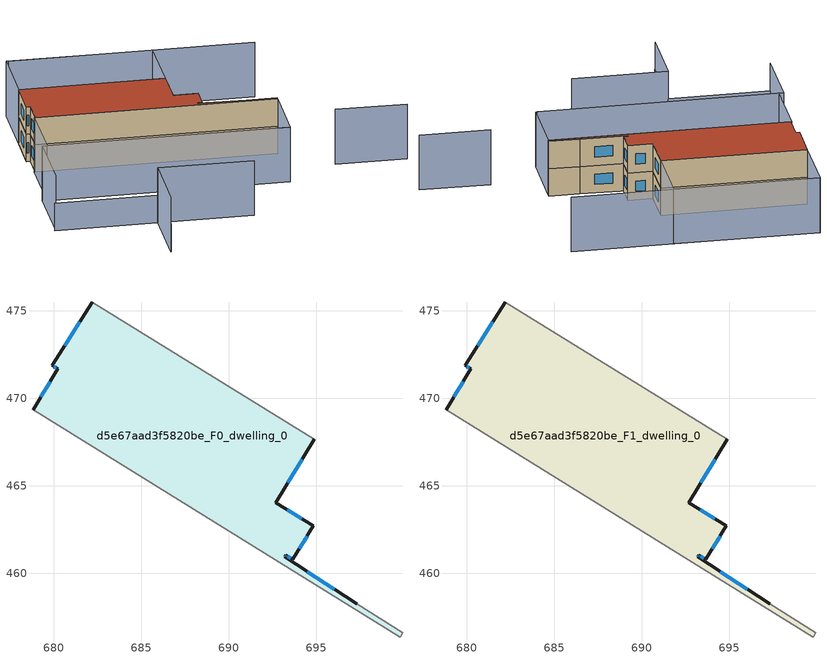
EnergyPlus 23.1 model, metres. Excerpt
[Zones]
d5e67aad3f5820be_F0_dwelling_0
 floor ground (EU_floor_Construction): 694.88,467.64 692.67,464.03 694.84,462.7 693.66,460.78 693.26,461.03 693.19,460.92 697.32,458.24 699.95,456.58 699.8,456.35 678.82,469.35 680.23,471.67 679.9,471.87 682.21,475.49 z0
 wall outside (EU_wall_Construction): 697.32,458.24 693.19,460.92 693.26,461.03 693.66,460.78 694.84,462.7 692.67,464.03 694.88,467.64 / 682.21,475.49 679.9,471.87 680.23,471.67 678.82,469.35 z0:3
 wall adiabatic (EU_wall_Construction): 678.82,469.35 699.8,456.35 699.95,456.58 697.32,458.24 / 694.88,467.64 682.21,475.49 z0:3
 window (EU_Window_Construction): 694.16,463.11 693.35,463.61 / 694.03,461.38 694.47,462.1 / 693.38,460.95 693.53,460.86 / 693.21,460.96 693.24,460.99 / 696.03,459.08 694.48,460.09 / 679.79,470.94 679.26,470.07 / 680.01,471.81 680.13,471.73 / 681.49,474.36 680.62,473 / 693.36,465.15 694.19,466.52 z0.93:2.07
d5e67aad3f5820be_F1_dwelling_0
 floor to d5e67aad3f5820be_F0_dwelling_0 (EU_floor_Construction): 694.88,467.64 692.67,464.03 694.84,462.7 693.66,460.78 693.25,461.03 693.19,460.92 697.32,458.24 699.95,456.58 699.8,456.35 678.82,469.35 680.23,471.67 679.9,471.87 682.21,475.49 z3
 wall outside (EU_wall_Construction): 697.32,458.24 693.19,460.92 693.26,461.03 693.66,460.78 694.84,462.7 692.67,464.03 694.88,467.64 / 682.21,475.49 679.9,471.87 680.23,471.67 678.82,469.35 z3:6
 wall adiabatic (EU_wall_Construction): 678.82,469.35 699.8,456.35 699.95,456.58 697.32,458.24 / 694.88,467.64 682.21,475.49 z3:6
 window (EU_Window_Construction): 694.16,463.11 693.35,463.61 / 694.03,461.38 694.47,462.1 / 693.38,460.95 693.53,460.86 / 693.21,460.96 693.24,460.99 / 696.03,459.08 694.48,460.09 / 679.79,470.94 679.26,470.07 / 680.01,471.81 680.13,471.73 / 681.49,474.36 680.62,473 / 693.36,465.15 694.19,466.52 z3.93:5.07
 roof outside (EU_roof_Construction): 699.8,456.35 699.95,456.58 697.32,458.24 693.19,460.92 693.26,461.03 693.66,460.78 694.84,462.7 692.67,464.03 694.88,467.64 682.21,475.49 679.9,471.87 680.23,471.67 678.82,469.35 z6
shading: 670.67,457.54 679.6,452.01 / 679.6,452.01 675.79,445.86 z0:3; 702.34,450.58 708.54,446.69 / 675.79,445.87 679.6,452.02 / 679.6,452.02 687.95,446.84 / 670.75,457.5 674.6,463.71 / 674.6,463.71 695.95,450.49 / 707.46,468.09 686.13,481.31 / 678.74,469.4 699.8,456.35 / 699.8,456.35 696.11,450.39 / 696.11,450.39 675.05,463.44 / 675.05,463.44 678.74,469.4 / 694.88,467.64 682.21,475.49 / 682.21,475.49 685.9,481.45 / 685.9,481.45 698.57,473.6 / 698.57,473.6 694.88,467.64 z0:6
[Building]
EU S2 Campaign: North Axis=0; Terrain=City; Solar Distribution=FullExterior
[Site:Location]
Montreal-Trudeau.Intl.AP: Latitude=45.4667; Longitude=-73.75; Time Zone=-5; Elevation=36
[SizingPeriod:WeatherFileDays]
AnnualSizingPeriod: Begin Month=1; Begin Day of Month=1; End Month=12; End Day of Month=31; Day of Week for Start Day=Monday; Use Weather File Daylight Saving Period=No; Use Weather File Rain and Snow Indicators=No
[MATERIAL]
EU_InternalMass_Material: Roughness=MediumRough; Thickness=0.1; Conductivity=1; Density=1800; Specific Heat=900; Thermal Absorptance=0.9; Solar Absorptance=0.7; Visible Absorptance=0.7
[MATERIAL:NOMASS] Roughness=MediumRough; Thermal Absorptance=0.9; Solar Absorptance=0.7; Visible Absorptance=0.7
Name | Thermal Resistance
EU_wall_NoMass; EU_floor_NoMass | 1.36485
EU_roof_NoMass | 2.55992
[WINDOWMATERIAL:SIMPLEGLAZINGSYSTEM]
EU_Window_SimpleGlazing: UFactor=3.92339; Solar Heat Gain Coefficient=0.8; Visible Transmittance=0.8
[CONSTRUCTION]
EU_wall_Construction: EU_wall_NoMass
EU_roof_Construction: EU_roof_NoMass
EU_floor_Construction: EU_floor_NoMass
EU_Window_Construction: EU_Window_SimpleGlazing
EU_InternalMass_Construction: EU_InternalMass_Material
[ZONE] Type=1; Multiplier=1; Ceiling Height=autocalculate; Floor Area=autocalculate; Part of Total Floor Area=Yes
Name | Volume
d5e67aad3f5820be_F0_dwelling_0 | 339.765
d5e67aad3f5820be_F1_dwelling_0 | 339.767
[INTERNALMASS] Construction=EU_InternalMass_Construction; Surface Area=113.255
Name | Zone or ZoneList
d5e67aad3f5820be_F0_dwelling_0_EU_InternalMass | d5e67aad3f5820be_F0_dwelling_0
d5e67aad3f5820be_F1_dwelling_0_EU_InternalMass | d5e67aad3f5820be_F1_dwelling_0
[OTHEREQUIPMENT] Fuel Type=Electricity; Design Level Calculation Method=Watts/Area; Power per Zone Floor Area=1; Fraction Latent=0; Fraction Radiant=0; Fraction Lost=0; Carbon Dioxide Generation Rate=0; EndUse Subcategory=EU_Step8_InternalGains
Name | Zone or ZoneList or Space or SpaceList | Schedule
EU_Step8_InternalGain_d5e67aad3f5820be_F0_dwelling_0_f000 | d5e67aad3f5820be_F0_dwelling_0 | EU_Step8_GainSchedule_d5e67aad3f5820be_F0_dwelling_0_f000
EU_Step8_InternalGain_d5e67aad3f5820be_F1_dwelling_0_f000 | d5e67aad3f5820be_F1_dwelling_0 | EU_Step8_GainSchedule_d5e67aad3f5820be_F1_dwelling_0_f000
[ZONEVENTILATION:DESIGNFLOWRATE] Schedule=EU_AlwaysOn; Design Flow Rate Calculation Method=AirChanges/Hour; Air Changes per Hour=0.860309; Ventilation Type=Natural; Fan Pressure Rise=0; Fan Total Efficiency=1; Constant Term Coefficient=1; Temperature Term Coefficient=0; Velocity Term Coefficient=0; Velocity Squared Term Coefficient=0; Minimum Indoor Temperature=-100; Maximum Indoor Temperature=100; Delta Temperature=-100; Minimum Outdoor Temperature=-100; Maximum Outdoor Temperature=100; Maximum Wind Speed=40
Name | Zone or ZoneList or Space or SpaceList
EU_ConstantAir_d5e67aad3f5820be_F0_dwelling_0 | d5e67aad3f5820be_F0_dwelling_0
EU_ConstantAir_d5e67aad3f5820be_F1_dwelling_0 | d5e67aad3f5820be_F1_dwelling_0
[HVACTEMPLATE:THERMOSTAT] Constant Heating Setpoint=20; Constant Cooling Setpoint=50
EU_HeatOnly_d5e67aad3f5820be_F0_dwelling_0; EU_HeatOnly_d5e67aad3f5820be_F1_dwelling_0
[HVACTEMPLATE:ZONE:IDEALLOADSAIRSYSTEM] System Availability Schedule=EU_AlwaysOn; Maximum Heating Supply Air Temperature=50; Minimum Cooling Supply Air Temperature=13; Maximum Heating Supply Air Humidity Ratio=0.0156; Minimum Cooling Supply Air Humidity Ratio=0.0077; Heating Limit=NoLimit; Cooling Limit=NoLimit; Heating Availability Schedule=EU_AlwaysOn; Cooling Availability Schedule=EU_CoolingOff; Dehumidification Control Type=ConstantSensibleHeatRatio; Cooling Sensible Heat Ratio=0.7; Dehumidification Setpoint=60; Humidification Control Type=None; Humidification Setpoint=30; Outdoor Air Method=None; Outdoor Air Flow Rate per Person=0.00944; Outdoor Air Flow Rate per Zone Floor Area=0; Outdoor Air Flow Rate per Zone=0; Demand Controlled Ventilation Type=None; Outdoor Air Economizer Type=NoEconomizer; Heat Recovery Type=None; Sensible Heat Recovery Effectiveness=0.7; Latent Heat Recovery Effectiveness=0.65
Name | Template Thermostat
d5e67aad3f5820be_F0_dwelling_0 | EU_HeatOnly_d5e67aad3f5820be_F0_dwelling_0
d5e67aad3f5820be_F1_dwelling_0 | EU_HeatOnly_d5e67aad3f5820be_F1_dwelling_0
[SIZING:ZONE] Zone Cooling Design Supply Air Temperature Input Method=SupplyAirTemperature; Zone Cooling Design Supply Air Temperature=13; Zone Heating Design Supply Air Temperature Input Method=SupplyAirTemperature; Zone Heating Design Supply Air Temperature=50; Zone Cooling Design Supply Air Humidity Ratio=0.008; Zone Heating Design Supply Air Humidity Ratio=0.008; Cooling Design Air Flow Method=DesignDay; Cooling Design Air Flow Rate=0; Cooling Minimum Air Flow per Zone Floor Area=0.000762; Cooling Minimum Air Flow=0; Cooling Minimum Air Flow Fraction=0.2; Heating Design Air Flow Method=DesignDay; Heating Design Air Flow Rate=0; Heating Maximum Air Flow per Zone Floor Area=0.002032; Heating Maximum Air Flow=0.141576; Heating Maximum Air Flow Fraction=0.3; Account for Dedicated Outdoor Air System=No; Dedicated Outdoor Air System Control Strategy=NeutralSupplyAir; Dedicated Outdoor Air Low Setpoint Temperature for Design=autosize; Dedicated Outdoor Air High Setpoint Temperature for Design=autosize; Zone Load Sizing Method=Sensible Load Only No Latent Load; Zone Latent Cooling Design Supply Air Humidity Ratio Input Method=HumidityRatioDifference; Zone Cooling Design Supply Air Humidity Ratio Difference=0.005; Zone Latent Heating Design Supply Air Humidity Ratio Input Method=HumidityRatioDifference; Zone Humidification Design Supply Air Humidity Ratio Difference=0.005
d5e67aad3f5820be_F0_dwelling_0; d5e67aad3f5820be_F1_dwelling_0
[SCHEDULE:CONSTANT]
Name | Hourly Value
EU_AlwaysOn | 1
EU_CoolingOff | 0
[SCHEDULE:FILE] Column Number=1; Rows to Skip at Top=0; Number of Hours of Data=8760; Column Separator=Comma; Interpolate to Timestep=No; Minutes per Item=60; Adjust Schedule for Daylight Savings=Yes
Name | File
EU_Step8_GainSchedule_d5e67aad3f5820be_F0_dwelling_0_f000 | ../../schedules/d5e67aad3f5820be/d5e67aad3f5820be_F0_dwelling_0_f000_gain.csv
EU_Step8_GainSchedule_d5e67aad3f5820be_F1_dwelling_0_f000 | ../../schedules/d5e67aad3f5820be/d5e67aad3f5820be_F1_dwelling_0_f000_gain.csv
